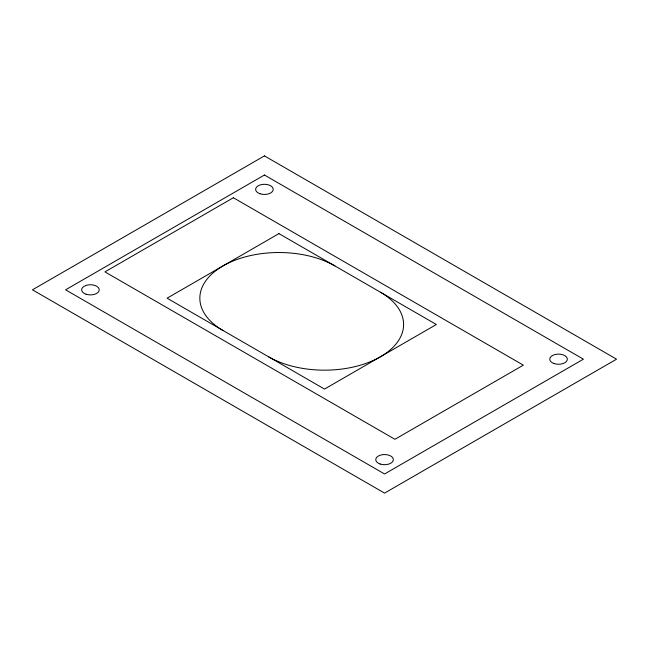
<?xml version="1.0" encoding="UTF-8"?>
<svg xmlns="http://www.w3.org/2000/svg" width="649" height="649" viewBox="0 0 649 649"><rect width="100%" height="100%" fill="white"/><g stroke="black" fill="none" stroke-linecap="round" stroke-linejoin="round"><path stroke-width="0.97" d="M223.005 330.479A79.089 45.665 0 0 1 223.005 265.903A79.089 45.665 0 0 1 334.86 265.903M380.428 292.212A79.089 45.665 0 0 1 380.428 356.788A79.089 45.665 0 0 1 268.572 356.788M264.435 155.89L32.45 289.819L384.565 493.11L616.55 359.181L264.435 155.89M264.435 175.019L65.59 289.819L384.565 473.981L583.41 359.181L264.435 175.019M233.364 197.742L104.943 271.882L394.925 439.3L523.345 365.16L233.364 197.742M278.932 233.616L167.085 298.191L324.5 389.076L436.347 324.5L278.932 233.616M380.176 464.027A8.786 5.07 0 0 0 393.351 459.63A8.786 5.07 0 0 0 380.176 455.233A8.786 5.07 0 0 0 380.176 464.027M554.157 363.57A8.786 5.07 0 0 0 567.34 359.181A8.786 5.07 0 0 0 554.157 354.784A8.786 5.07 0 0 0 554.157 363.57M86.049 294.216A8.786 5.07 0 0 0 99.232 289.819A8.786 5.07 0 0 0 86.049 285.43A8.786 5.07 0 0 0 86.049 294.216M260.038 193.767A8.786 5.07 0 0 0 273.221 189.37A8.786 5.07 0 0 0 260.038 184.973A8.786 5.07 0 0 0 260.038 193.767"/></g></svg>
